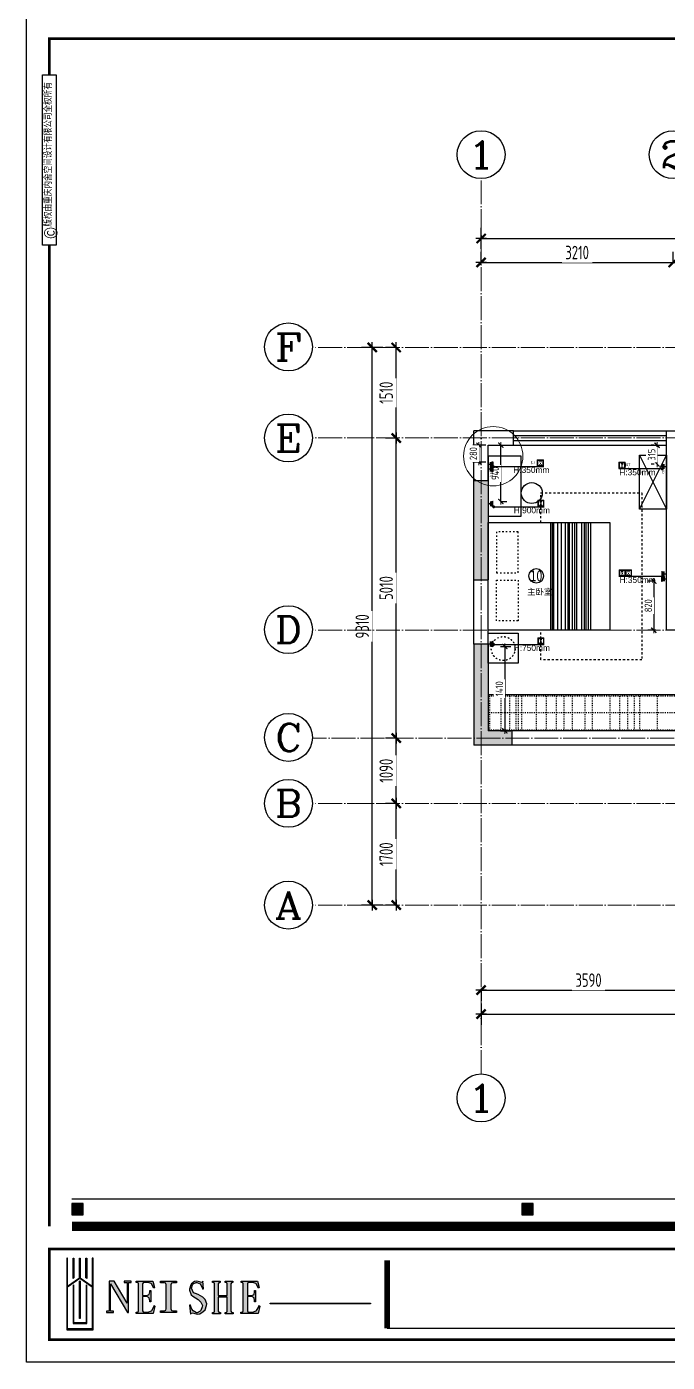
# Model space of a CAD drawing. Header units: inches. Extents: x -50945 to 250244, y -404780 to 18493.
# Drawn here: x 91323 to 102031, y -292400 to -270102 of the extents above; entities that cross this region are included whole.
import ezdxf
from ezdxf.enums import TextEntityAlignment as Align

# ---------------------------------------------------------------- set-up
doc = ezdxf.new("R2010")
doc.units = ezdxf.units.IN
doc.header["$MEASUREMENT"] = 0
for name, pattern in [('ACAD_ISO03W100', [30, 12, -18]), ('DOTE', [2.42, 2, -0.2, 0.02, -0.2]), ('iGo户型优化10', [30, 12, -18]), ('iGo户型优化15', [2, 1, -1])]:
    doc.linetypes.add(name, pattern=pattern)
for name, color, linetype, lineweight in [('0000插座', 1, 'Continuous', 25), ('0000照明', 241, 'Continuous', 25), ('天棚材质标注', 2, 'Continuous', 5)]:
    doc.layers.add(name, color=color, linetype=linetype, lineweight=lineweight)
for name, color, linetype in [('15开关布置图-YJ', 2, 'Continuous'), ('AXIS', 1, 'Continuous'), ('AXIS_TEXT', 7, 'Continuous'), ('A图框', 7, 'Continuous'), ('D-ARCHI', 250, 'Continuous'), ('EVH 立面填充', 8, 'Continuous'), ('IBS-003-建筑窗框', 3, 'Continuous'), ('IBS-182-原建筑非承重墙', 150, 'Continuous'), ('IBS-200-原建筑承重墙柱', 200, 'Continuous'), ('IBS-63-原建筑窗', 63, 'Continuous'), ('IDS-040-固定高家具', 40, 'Continuous'), ('IFF-51-活动家具', 51, 'Continuous'), ('iGo户型优化', 7, 'Continuous'), ('外标注', 50, 'Continuous'), ('房间编号', 50, 'Continuous')]:
    doc.layers.add(name, color=color, linetype=linetype)
doc.styles.add('04.YBC-外标注3.0', font='', dxfattribs={"width": 0.8, "height": 3})
doc.styles.add('_TCH_AXIS', font='COMPLEX', dxfattribs={"bigfont": 'GBCBIG'})
doc.styles.add('ARI', font='', dxfattribs={"width": 0.8, "height": 200})
doc.styles.add('COMPLEX', font='COMPLEX')
doc.styles.add('HBA-DIMT', font='ARCHS.SHX', dxfattribs={"width": 0.8})
doc.styles.add('MtXpl_Arial_Unicode_', font='Arial Unicode.ttf')
doc.styles.get("Standard").update_dxf_attribs({"font": 'Arial.ttf'})
doc.styles.get('04.YBC-外标注3.0').set_extended_font_data('SimSun')
doc.styles.get('ARI').set_extended_font_data('SimSun')
doc.dimstyles.new('HBA_40', dxfattribs={"dimscale": 50, "dimtxt": 2.5, "dimasz": 0.1, "dimexe": 2, "dimexo": 2.5, "dimgap": 0.6, "dimtad": 1, "dimdec": 0, "dimrnd": 5, "dimzin": 0, "dimtxsty": 'HBA-DIMT', "dimblk": 'HBA_DIMENSION_TICK', "dimblk1": 'HBA_DIMENSION_TICK', "dimblk2": 'HBA_DIMENSION_TICK', "dimcen": 0.125, "dimclrd": 44, "dimclre": 44, "dimclrt": 2, "dimadec": 0, "dimazin": 0, "dimtfac": 1, "dimtdec": 0, "dimtix": 1, "dimtmove": 1, "dimatfit": 3, "dimldrblk": 'HBA_Leader_Dot', "dimfxl": 0, "dimtvp": 1, "dimtfill": 1, "dimtolj": 1, "dimtzin": 0, "dimarcsym": 0})

# ---------------------------------------------------------------- blocks, each defined once
blk = doc.blocks.new('HBA_DIMENSION_TICK')
at = {"color": 0, "linetype": 'ByBlock'}
for p, q in [((-10, 0), (0, 0)), ((0, 0), (10, 0))]:
    blk.add_line(p, q, dxfattribs=at)
at = {"color": 50, "linetype": 'ByBlock'}
blk.add_solid([(-10, -7), (-7, -10), (7, 10), (10, 7)], dxfattribs=at)
blk = doc.blocks.new('*D739')
at = {"layer": 'Defpoints', "color": 0, "transparency": 16777216}
for p in [(98919, -285932), (102508, -285932), (102508, -286187)]:
    blk.add_point(p, dxfattribs=at)
at = {"layer": '外标注', "color": 44, "lineweight": -2, "transparency": 16777216}
for p, q in [((98919, -286157), (98919, -286367)), ((98928, -286187), (102499, -286187)), ((102508, -286157), (102508, -286367))]:
    blk.add_line(p, q, dxfattribs=at)
at = {"layer": '外标注', "color": 44, "lineweight": -2, "transparency": 16777216, "xscale": 9, "yscale": 9, "zscale": 9, "rotation": 180}
blk.add_blockref('HBA_DIMENSION_TICK', (98919, -286187), dxfattribs=at)
at = {"layer": '外标注', "color": 44, "lineweight": -2, "transparency": 16777216, "xscale": 9, "yscale": 9, "zscale": 9}
blk.add_blockref('HBA_DIMENSION_TICK', (102508, -286187), dxfattribs=at)
at = {"layer": '外标注', "color": 2, "transparency": 16777216, "insert": (100714, -286020), "char_height": 225, "attachment_point": 5, "style": 'HBA-DIMT', "bg_fill": 3, "box_fill_scale": 1.25, "bg_fill_color": 256, "bg_fill_true_color": 13158600, "bg_fill_transparency": 0}
blk.add_mtext('\\A1;3590', dxfattribs=at)
blk = doc.blocks.new('HBA_Leader_Dot')
at = {"color": 0, "linetype": 'ByBlock'}
blk.add_line((-5, 0), (-10, 0), dxfattribs=at)
at = {"color": 0, "linetype": 'ByBlock', "const_width": 5}
blk.add_lwpolyline([(-2.5, 0, 1), (2.5, 0, 1)], format="xyb", close=True, dxfattribs=at)
blk = doc.blocks.new('*D747')
at = {"layer": 'Defpoints', "color": 0, "transparency": 16777216}
for p in [(98919, -286187), (113619, -286187), (113619, -286587)]:
    blk.add_point(p, dxfattribs=at)
at = {"layer": '外标注', "color": 44, "lineweight": -2, "transparency": 16777216}
for p, q in [((98919, -286412), (98919, -286767)), ((113619, -286412), (113619, -286767)), ((98928, -286587), (113610, -286587))]:
    blk.add_line(p, q, dxfattribs=at)
at = {"layer": '外标注', "color": 44, "lineweight": -2, "transparency": 16777216, "xscale": 9, "yscale": 9, "zscale": 9, "rotation": 180}
blk.add_blockref('HBA_DIMENSION_TICK', (98919, -286587), dxfattribs=at)
at = {"layer": '外标注', "color": 44, "lineweight": -2, "transparency": 16777216, "xscale": 9, "yscale": 9, "zscale": 9}
blk.add_blockref('HBA_DIMENSION_TICK', (113619, -286587), dxfattribs=at)
at = {"layer": '外标注', "color": 2, "transparency": 16777216, "insert": (106269, -286420), "char_height": 225, "attachment_point": 5, "style": 'HBA-DIMT', "bg_fill": 3, "box_fill_scale": 1.25, "bg_fill_color": 256, "bg_fill_true_color": 13158600, "bg_fill_transparency": 0}
blk.add_mtext('\\A1;14700', dxfattribs=at)
blk = doc.blocks.new('*D753')
at = {"layer": 'Defpoints', "color": 0, "transparency": 16777216}
for p in [(102129, -274038), (98919, -274263), (102129, -274263)]:
    blk.add_point(p, dxfattribs=at)
at = {"layer": '外标注', "color": 44, "lineweight": -2, "transparency": 16777216}
for p, q in [((98919, -274038), (98919, -273858)), ((98928, -274038), (102120, -274038)), ((102129, -274038), (102129, -273858))]:
    blk.add_line(p, q, dxfattribs=at)
at = {"layer": '外标注', "color": 44, "lineweight": -2, "transparency": 16777216, "xscale": 9, "yscale": 9, "zscale": 9, "rotation": 180}
blk.add_blockref('HBA_DIMENSION_TICK', (98919, -274038), dxfattribs=at)
at = {"layer": '外标注', "color": 44, "lineweight": -2, "transparency": 16777216, "xscale": 9, "yscale": 9, "zscale": 9}
blk.add_blockref('HBA_DIMENSION_TICK', (102129, -274038), dxfattribs=at)
at = {"layer": '外标注', "color": 2, "transparency": 16777216, "insert": (100524, -273872), "char_height": 225, "attachment_point": 5, "style": 'HBA-DIMT', "bg_fill": 3, "box_fill_scale": 1.25, "bg_fill_color": 256, "bg_fill_true_color": 13158600, "bg_fill_transparency": 0}
blk.add_mtext('\\A1;3210', dxfattribs=at)
blk = doc.blocks.new('*D757')
at = {"layer": 'Defpoints', "color": 0, "transparency": 16777216}
for p in [(113619, -273638), (98919, -274038), (113619, -274038)]:
    blk.add_point(p, dxfattribs=at)
at = {"layer": '外标注', "color": 44, "lineweight": -2, "transparency": 16777216}
for p, q in [((98919, -273813), (98919, -273458)), ((113619, -273813), (113619, -273458)), ((98928, -273638), (113610, -273638))]:
    blk.add_line(p, q, dxfattribs=at)
at = {"layer": '外标注', "color": 44, "lineweight": -2, "transparency": 16777216, "xscale": 9, "yscale": 9, "zscale": 9, "rotation": 180}
blk.add_blockref('HBA_DIMENSION_TICK', (98919, -273638), dxfattribs=at)
at = {"layer": '外标注', "color": 44, "lineweight": -2, "transparency": 16777216, "xscale": 9, "yscale": 9, "zscale": 9}
blk.add_blockref('HBA_DIMENSION_TICK', (113619, -273638), dxfattribs=at)
at = {"layer": '外标注', "color": 2, "transparency": 16777216, "insert": (106269, -273472), "char_height": 225, "attachment_point": 5, "style": 'HBA-DIMT', "bg_fill": 3, "box_fill_scale": 1.25, "bg_fill_color": 256, "bg_fill_true_color": 13158600, "bg_fill_transparency": 0}
blk.add_mtext('\\A1;14700', dxfattribs=at)
blk = doc.blocks.new('*D758')
at = {"layer": 'Defpoints', "color": 0, "transparency": 16777216}
for p in [(97499, -283069), (97700, -283069), (97700, -284767)]:
    blk.add_point(p, dxfattribs=at)
at = {"layer": '外标注', "color": 44, "lineweight": -2, "transparency": 16777216}
for p, q in [((97499, -283069), (97319, -283069)), ((97499, -284758), (97499, -283078)), ((97499, -284767), (97319, -284767))]:
    blk.add_line(p, q, dxfattribs=at)
at = {"layer": '外标注', "color": 44, "lineweight": -2, "transparency": 16777216, "xscale": 9, "yscale": 9, "zscale": 9}
for p, rotation in [((97499, -283069), 90), ((97499, -284767), 270)]:
    blk.add_blockref('HBA_DIMENSION_TICK', p, dxfattribs=dict(at, rotation=rotation))
at = {"layer": '外标注', "color": 2, "transparency": 16777216, "insert": (97332, -283918), "char_height": 225, "attachment_point": 5, "rotation": 90, "style": 'HBA-DIMT', "bg_fill": 3, "box_fill_scale": 1.25, "bg_fill_color": 256, "bg_fill_true_color": 13158600, "bg_fill_transparency": 0}
blk.add_mtext('\\A1;1700', dxfattribs=at)
blk = doc.blocks.new('*D759')
at = {"layer": 'Defpoints', "color": 0, "transparency": 16777216}
for p in [(97499, -281979), (97700, -281979), (97700, -283069)]:
    blk.add_point(p, dxfattribs=at)
at = {"layer": '外标注', "color": 44, "lineweight": -2, "transparency": 16777216}
for p, q in [((97499, -281979), (97319, -281979)), ((97499, -283060), (97499, -281988)), ((97499, -283069), (97319, -283069))]:
    blk.add_line(p, q, dxfattribs=at)
at = {"layer": '外标注', "color": 44, "lineweight": -2, "transparency": 16777216, "xscale": 9, "yscale": 9, "zscale": 9}
for p, rotation in [((97499, -281979), 90), ((97499, -283069), 270)]:
    blk.add_blockref('HBA_DIMENSION_TICK', p, dxfattribs=dict(at, rotation=rotation))
at = {"layer": '外标注', "color": 2, "transparency": 16777216, "insert": (97332, -282524), "char_height": 225, "attachment_point": 5, "rotation": 90, "style": 'HBA-DIMT', "bg_fill": 3, "box_fill_scale": 1.25, "bg_fill_color": 256, "bg_fill_true_color": 13158600, "bg_fill_transparency": 0}
blk.add_mtext('\\A1;1090', dxfattribs=at)
blk = doc.blocks.new('*D760')
at = {"layer": 'Defpoints', "color": 0, "transparency": 16777216}
for p in [(97499, -276969), (97700, -276969), (97700, -281979)]:
    blk.add_point(p, dxfattribs=at)
at = {"layer": '外标注', "color": 44, "lineweight": -2, "transparency": 16777216}
for p, q in [((97499, -276969), (97319, -276969)), ((97499, -281970), (97499, -276978)), ((97499, -281979), (97319, -281979))]:
    blk.add_line(p, q, dxfattribs=at)
at = {"layer": '外标注', "color": 44, "lineweight": -2, "transparency": 16777216, "xscale": 9, "yscale": 9, "zscale": 9}
for p, rotation in [((97499, -276969), 90), ((97499, -281979), 270)]:
    blk.add_blockref('HBA_DIMENSION_TICK', p, dxfattribs=dict(at, rotation=rotation))
at = {"layer": '外标注', "color": 2, "transparency": 16777216, "insert": (97332, -279474), "char_height": 225, "attachment_point": 5, "rotation": 90, "style": 'HBA-DIMT', "bg_fill": 3, "box_fill_scale": 1.25, "bg_fill_color": 256, "bg_fill_true_color": 13158600, "bg_fill_transparency": 0}
blk.add_mtext('\\A1;5010', dxfattribs=at)
blk = doc.blocks.new('*D761')
at = {"layer": 'Defpoints', "color": 0, "transparency": 16777216}
for p in [(97499, -275458), (97700, -275458), (97700, -276969)]:
    blk.add_point(p, dxfattribs=at)
at = {"layer": '外标注', "color": 44, "lineweight": -2, "transparency": 16777216}
for p, q in [((97499, -275458), (97319, -275458)), ((97499, -276960), (97499, -275467)), ((97499, -276969), (97319, -276969))]:
    blk.add_line(p, q, dxfattribs=at)
at = {"layer": '外标注', "color": 44, "lineweight": -2, "transparency": 16777216, "xscale": 9, "yscale": 9, "zscale": 9}
for p, rotation in [((97499, -275458), 90), ((97499, -276969), 270)]:
    blk.add_blockref('HBA_DIMENSION_TICK', p, dxfattribs=dict(at, rotation=rotation))
at = {"layer": '外标注', "color": 2, "transparency": 16777216, "insert": (97332, -276213), "char_height": 225, "attachment_point": 5, "rotation": 90, "style": 'HBA-DIMT', "bg_fill": 3, "box_fill_scale": 1.25, "bg_fill_color": 256, "bg_fill_true_color": 13158600, "bg_fill_transparency": 0}
blk.add_mtext('\\A1;1510', dxfattribs=at)
blk = doc.blocks.new('*D762')
at = {"layer": 'Defpoints', "color": 0, "transparency": 16777216}
for p in [(97099, -275458), (97499, -275458), (97499, -284767)]:
    blk.add_point(p, dxfattribs=at)
at = {"layer": '外标注', "color": 44, "lineweight": -2, "transparency": 16777216}
for p, q in [((97274, -275458), (96919, -275458)), ((97099, -284758), (97099, -275467)), ((97274, -284767), (96919, -284767))]:
    blk.add_line(p, q, dxfattribs=at)
at = {"layer": '外标注', "color": 44, "lineweight": -2, "transparency": 16777216, "xscale": 9, "yscale": 9, "zscale": 9}
for p, rotation in [((97099, -275458), 90), ((97099, -284767), 270)]:
    blk.add_blockref('HBA_DIMENSION_TICK', p, dxfattribs=dict(at, rotation=rotation))
at = {"layer": '外标注', "color": 2, "transparency": 16777216, "insert": (96932, -280113), "char_height": 225, "attachment_point": 5, "rotation": 90, "style": 'HBA-DIMT', "bg_fill": 3, "box_fill_scale": 1.25, "bg_fill_color": 256, "bg_fill_true_color": 13158600, "bg_fill_transparency": 0}
blk.add_mtext('\\A1;9310', dxfattribs=at)
blk = doc.blocks.new('_AXISO')
blk.add_circle((0, 0), 0.5)
at = {"layer": 'AXIS_TEXT', "style": 'COMPLEX', "width": 1.041667}
blk.add_attdef('A', text='', height=0.56, dxfattribs=at).set_placement((-0.25, -0.28), (0.25, -0.28), align=Align.FIT)
blk = doc.blocks.new('gegwe')
h = blk.add_hatch(color=9)
h.paths.add_polyline_path([(189652, -49616), (189652, -49028), (189629, -49028), (189629, -49617), (189269, -49867), (189269, -49028), (189267, -49028), (189246, -49028), (189246, -51182), (190039, -51182), (190039, -49027), (190014, -49027), (190014, -49865), (190014, -49868)])
h.paths.add_polyline_path([(190014, -49898), (190014, -51161), (189269, -51161), (189269, -49898), (189642, -49636)], flags=16)
h.paths.add_polyline_path([(189641, -49706), (189653, -49716), (189653, -50844), (189629, -50844), (189629, -49716)], flags=0)
h.paths.add_polyline_path([(189825, -49834), (189847, -49852), (189847, -51000), (189439, -51000), (189439, -49849), (189461, -49834), (189461, -50979), (189825, -50979)], flags=0)
h.paths.add_polyline_path([(189439, -49636), (189459, -49620), (189459, -49028), (189439, -49028)], flags=17)
h.paths.add_polyline_path([(189822, -49620), (189847, -49637), (189847, -49027), (189822, -49027)])
at = {"color": 9}
for points in [[(189267, -49028), (189246, -49028), (189246, -51182), (190039, -51182), (190039, -49027), (190014, -49027), (190014, -49865), (190014, -49868)], [(189269, -49867), (189269, -49028), (189267, -49028)], [(189269, -49867), (189629, -49617), (189629, -49028)], [(189439, -49028), (189459, -49028), (189459, -49620), (189439, -49636), (189439, -49028)], [(189629, -49028), (189650, -49028), (189652, -49028), (189652, -49616), (190014, -49868)], [(190014, -49898), (189642, -49636), (189269, -49898)], [(190014, -49898), (190014, -51161), (189269, -51161), (189269, -49898)], [(189439, -49849), (189439, -51000), (189847, -51000), (189847, -49852), (189825, -49834), (189825, -50979), (189461, -50979), (189461, -49834), (189461, -49834), (189439, -49849)], [(189641, -49706), (189653, -49716), (189653, -50844), (189629, -50844), (189629, -49716), (189641, -49706)]]:
    blk.add_lwpolyline(points, dxfattribs=at)
blk.add_lwpolyline([(189822, -49027), (189842, -49027), (189847, -49027), (189847, -49637), (189822, -49620), (189822, -49027)], close=True, dxfattribs=at)
blk = doc.blocks.new('gegeg')
at = {"layer": 'A图框'}
h = blk.add_hatch(color=256, dxfattribs=at)
h.dxf.hatch_style = 1
h.paths.add_polyline_path([(133887, -57733), (134062, -57733), (134062, -57558), (133887, -57558)])
h = blk.add_hatch(color=256, dxfattribs=at)
h.dxf.hatch_style = 1
h.paths.add_polyline_path([(140844, -57733), (141019, -57733), (141019, -57558), (140844, -57558)])
for points in [[(134739, -58777), (134739, -59093), (134540, -58756), (134463, -58756), (134463, -59217), (134420, -59217), (134420, -59237), (134529, -59237), (134529, -59217), (134483, -59217), (134483, -58794), (134745, -59237), (134761, -59237), (134761, -58777), (134804, -58777), (134804, -58756), (134693, -58756), (134693, -58777)], [(134914, -59212), (134909, -59229), (134893, -59235), (134879, -59235), (134879, -59253), (135145, -59253), (135170, -59139), (135158, -59133), (135153, -59151), (135121, -59209), (135116, -59214), (135061, -59235), (135000, -59235), (134986, -59229), (134980, -59212), (134980, -58994), (135047, -58994), (135082, -59011), (135091, -59061), (135091, -59073), (135105, -59073), (135105, -58901), (135091, -58901), (135091, -58919), (135082, -58962), (135047, -58977), (134980, -58977), (134980, -58796), (134986, -58779), (135000, -58774), (135065, -58773), (135114, -58794), (135151, -58861), (135163, -58855), (135137, -58756), (134881, -58756), (134881, -58773), (134893, -58773), (134909, -58779), (134914, -58797)], [(135417, -58811), (135426, -58787), (135445, -58779), (135506, -58779), (135506, -58756), (135256, -58756), (135256, -58779), (135317, -58779), (135338, -58787), (135344, -58810), (135344, -59182), (135339, -59205), (135316, -59213), (135256, -59213), (135256, -59237), (135506, -59237), (135506, -59213), (135446, -59213), (135427, -59206), (135417, -59182)], [(135837, -59038), (135882, -59078), (135903, -59132), (135902, -59152), (135881, -59208), (135872, -59220), (135825, -59243), (135813, -59242), (135761, -59214), (135741, -59189), (135716, -59118), (135702, -59123), (135721, -59263), (135737, -59248), (135751, -59243), (135823, -59263), (135863, -59257), (135916, -59223), (135949, -59199), (135968, -59131), (135971, -59105), (135945, -59040), (135909, -59002), (135837, -58960), (135798, -58947), (135768, -58935), (135738, -58864), (135753, -58809), (135762, -58797), (135809, -58778), (135816, -58777), (135869, -58797), (135880, -58811), (135910, -58880), (135922, -58873), (135912, -58756), (135903, -58771), (135889, -58777), (135860, -58765), (135816, -58756), (135782, -58762), (135736, -58794), (135724, -58813), (135707, -58877), (135707, -58896), (135730, -58964), (135755, -58986)], [(136289, -59003), (136289, -59216), (136284, -59234), (136268, -59240), (136256, -59240), (136256, -59258), (136379, -59258), (136379, -59240), (136367, -59240), (136353, -59234), (136346, -59218), (136346, -58797), (136353, -58780), (136367, -58774), (136377, -58774), (136377, -58756), (136258, -58756), (136258, -58774), (136268, -58774), (136284, -58780), (136289, -58797), (136289, -58975), (136150, -58975), (136150, -58797), (136157, -58780), (136172, -58774), (136180, -58774), (136180, -58756), (136062, -58756), (136062, -58774), (136072, -58774), (136088, -58780), (136093, -58797), (136093, -59216), (136088, -59234), (136072, -59240), (136060, -59240), (136060, -59258), (136183, -59258), (136183, -59240), (136171, -59240), (136157, -59235), (136150, -59217), (136150, -59003)], [(136534, -59212), (136530, -59229), (136514, -59235), (136499, -59235), (136499, -59253), (136765, -59253), (136791, -59139), (136779, -59133), (136774, -59151), (136742, -59209), (136736, -59214), (136681, -59235), (136621, -59235), (136607, -59229), (136600, -59212), (136600, -58994), (136667, -58994), (136702, -59011), (136711, -59061), (136711, -59073), (136725, -59073), (136725, -58901), (136711, -58901), (136711, -58919), (136702, -58962), (136668, -58977), (136600, -58977), (136600, -58796), (136606, -58779), (136620, -58774), (136686, -58773), (136734, -58794), (136771, -58861), (136783, -58855), (136758, -58756), (136502, -58756), (136502, -58773), (136513, -58773), (136530, -58779), (136534, -58797)], [(138503, -59104), (138503, -59096), (136951, -59096), (136951, -59104)]]:
    blk.add_hatch(color=256, dxfattribs=at).paths.add_polyline_path(points)
for p, q in [((133887, -57482), (161887, -57482)), ((138761, -59483), (146834, -59483))]:
    blk.add_line(p, q, dxfattribs=at)
for points in [[(162587, -39218), (162587, -60008), (133187, -60008), (133187, -39218)], [(133431, -40125), (133643, -40125), (133643, -42755), (133431, -42755)], [(134062, -57558), (133887, -57558), (133887, -57733), (134062, -57733)], [(141019, -57558), (140844, -57558), (140844, -57733), (141019, -57733)], [(134739, -58777), (134739, -59093), (134540, -58756), (134463, -58756), (134463, -59217), (134420, -59217), (134420, -59237), (134529, -59237), (134529, -59217), (134483, -59217), (134483, -58794), (134745, -59237), (134761, -59237), (134761, -58777), (134804, -58777), (134804, -58756), (134693, -58756), (134693, -58777), (134739, -58777)], [(135256, -58756), (135506, -58756), (135506, -58779), (135445, -58779), (135426, -58787), (135417, -58811), (135417, -59182), (135427, -59206), (135446, -59213), (135506, -59213), (135506, -59237), (135256, -59237), (135256, -59213), (135316, -59213), (135339, -59205), (135344, -59182), (135344, -58810), (135338, -58787), (135317, -58779), (135256, -58779), (135256, -58756)], [(136951, -59096), (138503, -59096), (138503, -59104), (136951, -59104)]]:
    blk.add_lwpolyline(points, close=True, dxfattribs=at)
for points, const_width in [([(133537, -40125), (133537, -39568), (162237, -39568), (162237, -57908)], 42), ([(133537, -57908), (133537, -42755)], 42), ([(161887, -57908), (133887, -57908)], 140), ([(138761, -58433), (138761, -59483)], 84)]:
    blk.add_lwpolyline(points, dxfattribs=dict(at, const_width=const_width))
at = {"layer": 'A图框', "const_width": 42}
blk.add_lwpolyline([(133537, -58258), (162237, -58258), (162237, -59658), (133537, -59658)], close=True, dxfattribs=at)
at = {"layer": 'A图框'}
for points in [[(134882, -58756), (135137, -58756), (135163, -58855), (135151, -58861), (135116, -58798), (135112, -58793), (135065, -58773), (135000, -58774), (134986, -58779), (134980, -58796), (134980, -58977), (135047, -58977), (135082, -58962), (135091, -58919), (135091, -58901), (135105, -58901), (135105, -59073), (135091, -59073), (135091, -59061), (135082, -59011), (135047, -58994), (134980, -58994), (134980, -59212), (134986, -59229), (135000, -59235), (135061, -59235), (135116, -59214), (135121, -59209), (135153, -59151), (135158, -59133), (135170, -59139), (135145, -59253), (134879, -59253), (134879, -59235), (134893, -59235), (134909, -59229), (134914, -59212), (134914, -58797), (134909, -58779), (134893, -58773), (134881, -58773), (134881, -58756)], [(135910, -58880), (135922, -58873), (135912, -58756), (135903, -58771), (135889, -58777), (135860, -58765), (135816, -58756), (135782, -58762), (135736, -58794), (135724, -58813), (135707, -58877), (135707, -58896), (135730, -58964), (135755, -58986), (135837, -59038), (135882, -59078), (135903, -59132), (135902, -59152), (135881, -59208), (135872, -59220), (135825, -59243), (135813, -59242), (135761, -59214), (135741, -59189), (135716, -59118), (135702, -59123), (135721, -59263), (135737, -59248), (135751, -59243), (135823, -59263), (135863, -59257), (135916, -59223), (135949, -59199), (135968, -59131), (135971, -59105), (135945, -59040), (135909, -59002), (135837, -58960), (135798, -58947), (135768, -58935), (135738, -58864), (135753, -58809), (135762, -58797), (135809, -58778), (135816, -58777), (135869, -58797), (135880, -58811), (135910, -58880)], [(136258, -58756), (136377, -58756), (136377, -58774), (136367, -58774), (136353, -58780), (136346, -58797), (136346, -59218), (136353, -59234), (136367, -59240), (136379, -59240), (136379, -59258), (136256, -59258), (136256, -59240), (136268, -59240), (136284, -59234), (136289, -59216), (136289, -59003), (136150, -59003), (136150, -59217), (136157, -59235), (136171, -59240), (136183, -59240), (136183, -59258), (136060, -59258), (136060, -59240), (136072, -59240), (136088, -59234), (136093, -59216), (136093, -58797), (136088, -58780), (136072, -58774), (136062, -58774), (136062, -58756), (136180, -58756), (136180, -58774), (136172, -58774), (136157, -58780), (136150, -58797), (136150, -58975), (136289, -58975), (136289, -58797), (136284, -58780), (136268, -58774), (136258, -58774), (136258, -58756)], [(136502, -58756), (136758, -58756), (136783, -58855), (136771, -58861), (136736, -58798), (136732, -58793), (136686, -58773), (136620, -58774), (136606, -58779), (136600, -58796), (136600, -58977), (136668, -58977), (136702, -58962), (136711, -58919), (136711, -58901), (136725, -58901), (136725, -59073), (136711, -59073), (136711, -59061), (136702, -59011), (136667, -58994), (136600, -58994), (136600, -59212), (136607, -59229), (136621, -59235), (136681, -59235), (136736, -59214), (136742, -59209), (136774, -59151), (136779, -59133), (136791, -59139), (136765, -59253), (136499, -59253), (136499, -59235), (136514, -59235), (136530, -59229), (136534, -59212), (136534, -58797), (136530, -58779), (136513, -58773), (136502, -58773), (136502, -58756)]]:
    blk.add_lwpolyline(points, dxfattribs=at)
at = {"layer": '15开关布置图-YJ', "color": 2, "xscale": 0.5119999999988067, "yscale": 0.5119999999988067, "zscale": 0.5119999999988067}
blk.add_blockref('gegwe', (36914, -33299), dxfattribs=at)
at = {"layer": 'A图框', "rotation": 90, "style": '04.YBC-外标注3.0'}
for s, insert, char_height, width, attachment_point in [('版权由重庆内舍空间设计有限公司全权所有', (133460, -42471), 105, 2420.6, 1), ('©', (133559, -42567), 210, 191.34, 5)]:
    blk.add_mtext(s, dxfattribs=dict(at, insert=insert, char_height=char_height, width=width, attachment_point=attachment_point))
blk = doc.blocks.new('fntjy')
at = {"layer": 'IFF-51-活动家具'}
for p, q in [((34752, -15106), (34752, -13306)), ((34794, -15106), (34794, -13306)), ((34830, -15106), (34830, -13306)), ((34860, -15106), (34860, -13306)), ((34902, -15106), (34902, -13306)), ((34985, -15106), (34985, -13306)), ((35021, -15106), (35021, -13306)), ((35057, -15106), (35057, -13306)), ((35110, -15106), (35110, -13306)), ((35134, -15106), (35134, -13306)), ((35176, -15106), (35176, -13306)), ((35241, -15106), (35241, -13306)), ((35307, -15106), (35307, -13306)), ((35373, -15106), (35373, -13306)), ((35396, -15106), (35396, -13306)), ((35420, -15106), (35420, -13306))]:
    blk.add_line(p, q, dxfattribs=at)
for points in [[(36461, -12756), (36461, -13256), (35961, -13256), (35961, -12756)], [(34431, -15106), (34431, -13306), (36461, -13306), (36461, -15106)]]:
    blk.add_lwpolyline(points, close=True, dxfattribs=at)
at = {"layer": 'iGo户型优化', "color": 251, "linetype": 'iGo户型优化15', "ltscale": 35}
blk.add_lwpolyline([(35583, -15106), (35583, -15598), (33895, -15598), (33895, -12814), (35583, -12814), (35583, -13306)], dxfattribs=at)
at = {"layer": 'iGo户型优化', "color": 251, "linetype": 'iGo户型优化10', "ltscale": 2}
for points in [[(36323, -13463), (36323, -14145), (35963, -14145), (35963, -13463)], [(36323, -14949), (36323, -14266), (35963, -14266), (35963, -14949)]]:
    blk.add_lwpolyline(points, close=True, dxfattribs=at)
blk.add_circle((36211, -13000), 200, dxfattribs=at)
blk = doc.blocks.new('_LINKPT1')
blk.add_line((0, 0), (0, 0))
blk = doc.blocks.new('M_X23')
for p, q in [((-0.5, 1.05), (-0.5, 1)), ((-0.5, 1), (0.5, 1)), ((0.5, 0.5), (-0.5, 0.5)), ((0, 0.5), (0, 0)), ((0.5, 1.05), (0.5, 1))]:
    blk.add_line(p, q)
blk.add_arc((0, 1), 0.5, 180, 0)
for points in [[(0.43, 0.75), (-0.43, 0.75), (0.5, 1), (-0.5, 1)], [(0.25, 0.57), (-0.25, 0.57), (0.43, 0.75), (-0.43, 0.75)], [(0, 0.5), (0, 0.5), (0.25, 0.57), (-0.25, 0.57)]]:
    blk.add_solid(points)
blk.add_blockref('_LINKPT1', (0, 0))
at = {"width": 0.8, "flags": 9}
blk.add_attdef('A', (0, 0), '', height=0.00002, dxfattribs=at)
blk = doc.blocks.new('*D784')
at = {"layer": 'Defpoints', "color": 0, "transparency": 16777216}
for p in [(99118, -280449), (99118, -281859), (99315, -281859)]:
    blk.add_point(p, dxfattribs=at)
at = {"layer": '天棚材质标注', "color": 44, "lineweight": -2, "transparency": 16777216}
for p, q in [((99243, -280449), (99415, -280449)), ((99315, -280454), (99315, -281854)), ((99243, -281859), (99415, -281859))]:
    blk.add_line(p, q, dxfattribs=at)
at = {"layer": '天棚材质标注', "color": 44, "lineweight": -2, "transparency": 16777216, "xscale": 5, "yscale": 5, "zscale": 5}
for p, rotation in [((99315, -280449), 90), ((99315, -281859), 270)]:
    blk.add_blockref('HBA_DIMENSION_TICK', p, dxfattribs=dict(at, rotation=rotation))
at = {"layer": '天棚材质标注', "color": 2, "transparency": 16777216, "insert": (99222, -281154), "char_height": 125, "attachment_point": 5, "rotation": 90, "style": 'HBA-DIMT', "bg_fill": 3, "box_fill_scale": 1.25, "bg_fill_color": 256, "bg_fill_true_color": 13158600, "bg_fill_transparency": 0}
blk.add_mtext('\\A1;1410', dxfattribs=at)
blk = doc.blocks.new('h46jtr')
at = {"lineweight": 0}
for points in [[(4759.4, 50.76), (4763.7, 50.76), (4763.7, 46.46), (4759.4, 46.46)], [(4763.27, 50.33), (4759.83, 50.33), (4759.83, 46.89), (4763.27, 46.89)], [(4760.98, 47.68), (4760.86, 47.61), (4761.13, 47.16), (4761.24, 47.22)], [(4761.03, 49.83), (4761.14, 49.83), (4761.14, 49.26), (4761.03, 49.26)], [(4761.44, 48.58), (4761.59, 48.58), (4761.59, 48), (4761.44, 48)], [(4762.05, 47.68), (4762.16, 47.61), (4761.9, 47.16), (4761.79, 47.22)], [(4761.88, 49.83), (4762, 49.83), (4762, 49.26), (4761.88, 49.26)]]:
    blk.add_lwpolyline(points, close=True, dxfattribs=at)
blk = doc.blocks.new('*D785')
at = {"layer": 'Defpoints', "color": 0, "transparency": 16777216}
for p in [(99118, -277089), (99249, -277089), (99118, -278029)]:
    blk.add_point(p, dxfattribs=at)
at = {"layer": '天棚材质标注', "color": 44, "lineweight": -2, "transparency": 16777216}
for p, q in [((99243, -277089), (99349, -277089)), ((99249, -278024), (99249, -277094)), ((99243, -278029), (99349, -278029))]:
    blk.add_line(p, q, dxfattribs=at)
at = {"layer": '天棚材质标注', "color": 44, "lineweight": -2, "transparency": 16777216, "xscale": 5, "yscale": 5, "zscale": 5}
for p, rotation in [((99249, -277089), 90), ((99249, -278029), 270)]:
    blk.add_blockref('HBA_DIMENSION_TICK', p, dxfattribs=dict(at, rotation=rotation))
at = {"layer": '天棚材质标注', "color": 2, "transparency": 16777216, "insert": (99156, -277559), "char_height": 125, "attachment_point": 5, "rotation": 90, "style": 'HBA-DIMT', "bg_fill": 3, "box_fill_scale": 1.25, "bg_fill_color": 256, "bg_fill_true_color": 13158600, "bg_fill_transparency": 0}
blk.add_mtext('\\A1;940', dxfattribs=at)
blk = doc.blocks.new('dther')
at = {"color": 1, "const_width": 2.65}
for points in [[(520868, -304443), (520949, -304443), (520949, -304503), (520989, -304503)], [(520868, -304564), (520949, -304564), (520949, -304503), (520989, -304503)]]:
    blk.add_lwpolyline(points, dxfattribs=at)
at = {"color": 1, "insert": (520900, -304503), "char_height": 60.4, "width": 110.39, "attachment_point": 5, "rotation": 90}
blk.add_mtext('{\\W1;TD}', dxfattribs=at)
blk = doc.blocks.new('*D786')
at = {"layer": 'Defpoints', "color": 0, "transparency": 16777216}
for p in [(99121, -277089), (99121, -277370)]:
    blk.add_point(p, dxfattribs=at)
at = {"layer": '天棚材质标注', "color": 44, "lineweight": -2, "transparency": 16777216}
for p, q in [((98996, -277089), (98782, -277089)), ((98882, -277084), (98882, -277079)), ((98882, -277370), (98882, -277089)), ((98996, -277370), (98782, -277370)), ((98882, -277375), (98882, -277380))]:
    blk.add_line(p, q, dxfattribs=at)
at = {"layer": '天棚材质标注', "color": 44, "lineweight": -2, "transparency": 16777216, "xscale": 5, "yscale": 5, "zscale": 5}
for p, rotation in [((98882, -277089), 270), ((98882, -277370), 90)]:
    blk.add_blockref('HBA_DIMENSION_TICK', p, dxfattribs=dict(at, rotation=rotation))
at = {"layer": '天棚材质标注', "color": 2, "transparency": 16777216, "insert": (98789, -277229), "char_height": 125, "attachment_point": 5, "rotation": 90, "style": 'HBA-DIMT', "bg_fill": 3, "box_fill_scale": 1.25, "bg_fill_color": 256, "bg_fill_true_color": 13158600, "bg_fill_transparency": 0}
blk.add_mtext('\\A1;280', dxfattribs=at)
at = {"layer": 'Defpoints', "color": 0, "transparency": 16777216}
blk.add_point((98882, -277089), dxfattribs=at)
blk = doc.blocks.new('*D787')
at = {"layer": 'Defpoints', "color": 0, "transparency": 16777216}
for p in [(101935, -279359), (101805, -280179), (101965, -280179)]:
    blk.add_point(p, dxfattribs=at)
at = {"layer": '天棚材质标注', "color": 44, "lineweight": -2, "transparency": 16777216}
for p, q in [((101810, -279359), (101705, -279359)), ((101805, -279364), (101805, -280174)), ((101840, -280179), (101705, -280179))]:
    blk.add_line(p, q, dxfattribs=at)
at = {"layer": '天棚材质标注', "color": 44, "lineweight": -2, "transparency": 16777216, "xscale": 5, "yscale": 5, "zscale": 5}
for p, rotation in [((101805, -279359), 90), ((101805, -280179), 270)]:
    blk.add_blockref('HBA_DIMENSION_TICK', p, dxfattribs=dict(at, rotation=rotation))
at = {"layer": '天棚材质标注', "color": 2, "transparency": 16777216, "insert": (101713, -279769), "char_height": 125, "attachment_point": 5, "rotation": 90, "style": 'HBA-DIMT', "bg_fill": 3, "box_fill_scale": 1.25, "bg_fill_color": 256, "bg_fill_true_color": 13158600, "bg_fill_transparency": 0}
blk.add_mtext('\\A1;820', dxfattribs=at)
blk = doc.blocks.new('*D788')
at = {"layer": '天棚材质标注', "color": 44, "lineweight": -2, "transparency": 16777216}
for p, q in [((101810, -277089), (101760, -277089)), ((101860, -277400), (101860, -277094)), ((101810, -277405), (101760, -277405))]:
    blk.add_line(p, q, dxfattribs=at)
at = {"layer": '天棚材质标注', "color": 44, "lineweight": -2, "transparency": 16777216, "xscale": 5, "yscale": 5, "zscale": 5}
for p, rotation in [((101860, -277089), 90), ((101860, -277405), 270)]:
    blk.add_blockref('HBA_DIMENSION_TICK', p, dxfattribs=dict(at, rotation=rotation))
at = {"layer": '天棚材质标注', "color": 2, "transparency": 16777216, "insert": (101768, -277247), "char_height": 125, "attachment_point": 5, "rotation": 90, "style": 'HBA-DIMT', "bg_fill": 3, "box_fill_scale": 1.25, "bg_fill_color": 256, "bg_fill_true_color": 13158600, "bg_fill_transparency": 0}
blk.add_mtext('\\A1;315', dxfattribs=at)
at = {"layer": 'Defpoints', "color": 0, "transparency": 16777216}
for p in [(101860, -277089), (101935, -277089), (101935, -277405)]:
    blk.add_point(p, dxfattribs=at)

msp = doc.modelspace()

# ---------------------------------------------------------------- hatches: boundary and pattern name
at = {"layer": 'EVH 立面填充'}
h = msp.add_hatch(color=256, dxfattribs=at)
h.dxf.hatch_style = 1
h.paths.add_polyline_path([(98798.67, -279338.62), (99038.67, -279338.62), (99038.67, -277678.62), (98798.67, -277678.62)])
h = msp.add_hatch(color=256, dxfattribs=at)
h.dxf.hatch_style = 1
h.paths.add_polyline_path([(99038.67, -281858.62), (99038.67, -280408.62), (98798.67, -280408.62), (98798.67, -282098.62), (99438.67, -282098.62), (99438.67, -281858.62)])

# ---------------------------------------------------------------- linework, layer by layer
at = {"layer": 'IBS-003-建筑窗框', "color": 251, "ltscale": 10}
for p, q in [((99458.67, -276847.62), (102018.67, -276847.62)), ((99458.67, -277088.62), (102018.67, -277088.62))]:
    msp.add_line(p, q, dxfattribs=at)
at = {"layer": 'IBS-182-原建筑非承重墙'}
for p, q in [((99458.67, -276847.62), (98798.67, -276847.62)), ((98798.67, -277678.62), (98798.67, -276848.62)), ((99458.67, -277088.62), (99458.67, -276847.62)), ((102018.67, -276847.62), (102238.67, -276847.62)), ((102018.67, -280178.62), (102018.67, -276848.62)), ((99038.67, -277678.62), (99038.67, -277088.62)), ((99038.67, -277088.62), (99458.67, -277088.62)), ((98798.67, -280408.62), (98798.67, -279338.62)), ((99038.67, -280408.62), (99038.67, -279338.62)), ((103558.67, -280178.62), (102018.67, -280178.62)), ((102388.37, -281858.62), (99438.67, -281858.62)), ((102388.37, -282098.62), (99438.67, -282098.62))]:
    msp.add_line(p, q, dxfattribs=at)
at = {"layer": 'IBS-200-原建筑承重墙柱', "ltscale": 0.02}
for p, q in [((98798.67, -277678.62), (99038.67, -277678.62)), ((98798.67, -279338.62), (98798.67, -277678.62)), ((99038.67, -277678.62), (99038.67, -279338.62)), ((98798.67, -279338.62), (99038.67, -279338.62)), ((99038.67, -280408.62), (98798.67, -280408.62)), ((98798.67, -280408.62), (98798.67, -282098.62)), ((99038.67, -280408.62), (99038.67, -281858.62)), ((99438.67, -281858.62), (99038.67, -281858.62)), ((99438.67, -282098.62), (99438.67, -281858.62)), ((99438.67, -282098.62), (98798.67, -282098.62))]:
    msp.add_line(p, q, dxfattribs=at)
at = {"layer": 'IBS-63-原建筑窗'}
for p, q in [((99458.67, -276927.62), (102018.67, -276927.62)), ((99458.67, -277008.62), (102018.67, -277008.62))]:
    msp.add_line(p, q, dxfattribs=at)
at = {"layer": 'IDS-040-固定高家具'}
msp.add_line((102388.37, -281258.62), (99038.67, -281258.62), dxfattribs=at)
at = {"layer": 'IDS-040-固定高家具', "linetype": 'ACAD_ISO03W100'}
for p, q in [((99245.76, -281278.62), (99245.76, -281838.62)), ((99394.5, -281278.62), (99394.5, -281838.62)), ((99498.61, -281278.62), (99498.61, -281838.62)), ((99535.79, -281278.62), (99535.79, -281838.62)), ((99595.29, -281278.62), (99595.29, -281838.62)), ((99840.7, -281278.62), (99840.7, -281838.62)), ((100004.3, -281278.62), (100004.3, -281838.62)), ((100175.35, -281278.62), (100175.35, -281838.62)), ((100301.77, -281278.62), (100301.77, -281838.62)), ((100443.07, -281278.62), (100443.07, -281838.62)), ((100651.29, -281278.62), (100651.29, -281838.62)), ((100777.71, -281278.62), (100777.71, -281838.62)), ((101067.74, -281278.62), (101067.74, -281838.62)), ((101231.35, -281278.62), (101231.35, -281838.62)), ((101365.21, -281278.62), (101365.21, -281838.62)), ((101476.76, -281278.62), (101476.76, -281838.62)), ((101566, -281278.62), (101566, -281838.62)), ((101863.47, -281278.62), (101863.47, -281838.62)), ((102368.37, -281558.62), (99058.67, -281558.62))]:
    msp.add_line(p, q, dxfattribs=at)
msp.add_lwpolyline([(99058.67, -281838.62), (102368.37, -281838.62), (102368.37, -281278.62), (99058.67, -281278.62)], close=True, dxfattribs=at)
at = {"layer": 'IFF-51-活动家具'}
for p, q in [((101568.67, -278154.17), (102018.67, -277254.17)), ((101568.67, -277254.17), (102018.67, -278154.17))]:
    msp.add_line(p, q, dxfattribs=at)
for points in [[(99038.67, -278272.67), (99588.67, -278272.67), (99588.67, -277272.67), (99038.67, -277272.67)], [(101568.67, -277254.17), (102018.67, -277254.17), (102018.67, -278154.17), (101568.67, -278154.17)]]:
    msp.add_lwpolyline(points, close=True, dxfattribs=at)
msp.add_circle((99765.15, -277887.88), 175, dxfattribs=at)
at = {"layer": '房间编号'}
msp.add_circle((99839.9, -279270.89), 122.5, dxfattribs=at)

# ---------------------------------------------------------------- block references
at = {"rotation": 180}
msp.add_blockref('fntjy', (135499.77, -293484.53), dxfattribs=at)
at = {"layer": '0000插座', "lineweight": 5}
for name, p, xscale, yscale, zscale, rotation in [('dther', (-103206.33, 69890.96), -0.6666666666666666, 0.6666666666666666, 0.6666666666666666, 90.00000000000007), ('dther', (-101624.56, 69852.47), -0.6666666666666666, 0.6666666666666666, 0.6666666666666666, 90.00000000000007), ('M_X23', (102018.67, -277445.15), -80.1239835984177, 80.1239835984177, 80.1239835984177, 89.9999999998585), ('M_X23', (99033.95, -278068.62), -80.1239835984177, 80.1239835984177, 80.1239835984177, 270), ('M_X23', (102018.67, -279238.56), -80.1239835984177, 80.1239835984177, 80.1239835984177, 89.9999999998585), ('M_X23', (102018.67, -279318.68), 80.1239835984177, 80.1239835984177, 80.1239835984177, 90.00000000014148), ('M_X23', (99033.95, -280408.62), 80.1239835984177, 80.1239835984177, 80.1239835984177, 270)]:
    msp.add_blockref(name, p, dxfattribs=dict(at, xscale=xscale, yscale=yscale, zscale=zscale, rotation=rotation))
at = {"layer": '0000插座', "color": 8, "lineweight": 5, "yscale": 24.14285714285714, "zscale": 24.14285714285714}
for p, xscale in [((214867.57, -278560.74), -24.14285714285714), ((-13682.12, -278600.21), 24.14285714285714), ((214874.68, -279233.18), -24.14285714285714), ((-13678.11, -280396.31), 24.14285714285714), ((-13574.3, -280396.31), 24.14285714285714), ((214874.68, -281532.44), -24.14285714285714)]:
    msp.add_blockref('h46jtr', p, dxfattribs=dict(at, xscale=xscale))
at = {"layer": 'AXIS'}
ref = msp.add_blockref('_AXISO', (98918.67, -272238.38), dxfattribs=dict(at, xscale=800, yscale=800, zscale=800))
ref.add_attrib('A', '1', dxfattribs={"layer": 'AXIS_TEXT', "height": 452.55, "style": '_TCH_AXIS', "width": 2.333333}).set_placement((98692.4, -272464.65), (99144.95, -272464.65), align=Align.FIT)
ref = msp.add_blockref('_AXISO', (102128.67, -272238.38), dxfattribs=dict(at, xscale=800, yscale=800, zscale=800))
ref.add_attrib('A', '2', dxfattribs={"layer": 'AXIS_TEXT', "height": 452.55, "style": '_TCH_AXIS', "width": 1.5}).set_placement((101902.4, -272464.65), (102354.95, -272464.65), align=Align.FIT)
ref = msp.add_blockref('_AXISO', (95698.8, -275448.38), dxfattribs=dict(at, xscale=800, yscale=800, zscale=800))
ref.add_attrib('A', 'F', dxfattribs={"layer": 'AXIS_TEXT', "height": 452.55, "style": '_TCH_AXIS', "width": 1.3125}).set_placement((95472.52, -275674.65), (95925.07, -275674.65), align=Align.FIT)
ref = msp.add_blockref('_AXISO', (95698.67, -276968.62), dxfattribs=dict(at, xscale=800, yscale=800, zscale=800))
ref.add_attrib('A', 'E', dxfattribs={"layer": 'AXIS_TEXT', "height": 452.55, "style": '_TCH_AXIS', "width": 1.3125}).set_placement((95472.4, -277194.89), (95924.95, -277194.89), align=Align.FIT)
ref = msp.add_blockref('_AXISO', (95698.67, -280168.39), dxfattribs=dict(at, xscale=800, yscale=800, zscale=800))
ref.add_attrib('A', 'D', dxfattribs={"layer": 'AXIS_TEXT', "height": 452.55, "style": '_TCH_AXIS', "width": 1.235294}).set_placement((95472.4, -280394.66), (95924.95, -280394.66), align=Align.FIT)
ref = msp.add_blockref('_AXISO', (95698.67, -281968.39), dxfattribs=dict(at, xscale=800, yscale=800, zscale=800))
ref.add_attrib('A', 'C', dxfattribs={"layer": 'AXIS_TEXT', "height": 452.55, "style": '_TCH_AXIS', "width": 1.4}).set_placement((95472.4, -282194.66), (95924.95, -282194.66), align=Align.FIT)
ref = msp.add_blockref('_AXISO', (95698.67, -283068.62), dxfattribs=dict(at, xscale=800, yscale=800, zscale=800))
ref.add_attrib('A', 'B', dxfattribs={"layer": 'AXIS_TEXT', "height": 452.55, "style": '_TCH_AXIS', "width": 1.235294}).set_placement((95472.4, -283294.89), (95924.95, -283294.89), align=Align.FIT)
ref = msp.add_blockref('_AXISO', (95698.87, -284766.95), dxfattribs=dict(at, xscale=800, yscale=800, zscale=800))
ref.add_attrib('A', 'A', dxfattribs={"layer": 'AXIS_TEXT', "height": 452.55, "style": '_TCH_AXIS', "width": 1.166667}).set_placement((95472.6, -284993.23), (95925.15, -284993.23), align=Align.FIT)
ref = msp.add_blockref('_AXISO', (98918.67, -287986.95), dxfattribs=dict(at, xscale=800, yscale=800, zscale=800))
ref.add_attrib('A', '1', dxfattribs={"layer": 'AXIS_TEXT', "height": 452.55, "style": '_TCH_AXIS', "width": 2.333333}).set_placement((98692.4, -288213.23), (99144.95, -288213.23), align=Align.FIT)

# ---------------------------------------------------------------- texts
at = {"layer": '0000插座', "char_height": 100, "width": 2800.5718, "attachment_point": 3, "style": 'MtXpl_Arial_Unicode_'}
for s, insert in [('H:350mm', (100061.21, -277452.19)), ('H:900mm', (100069.21, -278124.63))]:
    msp.add_mtext(s, dxfattribs=dict(at, insert=insert))
at = {"layer": '房间编号', "color": 8, "style": 'MtXpl_Arial_Unicode_'}
msp.add_text('主卧室', height=100, dxfattribs=at).set_placement((99689.3, -279586.65))
at = {"layer": '房间编号', "insert": (99942.23, -279177.2), "char_height": 183.75, "width": 2606.4647, "attachment_point": 3, "style": 'ARI'}
msp.add_mtext('10', dxfattribs=at)

# ---------------------------------------------------------------- dimensions: what is measured, and where the dimension line sits
at = {"layer": '外标注'}
for base, p1, p2, picture, middle in [((102128.67, -274038.38), (98918.67, -274262.96), (102128.67, -274262.96), '*D753', (100523.67, -273871.88)), ((102508.37, -286186.95), (98918.67, -285931.91), (102508.37, -285931.91), '*D739', (100713.52, -286020.45))]:
    dim = msp.add_linear_dim(base=base, p1=p1, p2=p2, dimstyle='HBA_40', override={"dimscale": 90, "dimfxl": 200, "dimfxlon": 1}, dxfattribs=at)
    dim.commit()
    dim.dimension.update_dxf_attribs({"geometry": picture, "text_midpoint": middle})
dim = msp.add_linear_dim(base=(97498.67, -283068.62), p1=(97699.83, -284766.95), p2=(97699.83, -283068.62), angle=270, dimstyle='HBA_40', override={"dimscale": 90, "dimfxl": 200, "dimfxlon": 1}, dxfattribs=at)
dim.commit()
dim.dimension.update_dxf_attribs({"geometry": '*D758', "text_midpoint": (97332.17, -283917.79)})

# ---------------------------------------------------------------- next in the draw order: dimensions: what is measured, and where the dimension line sits
for base, p1, p2, picture, middle in [((113618.67, -273638.38), (98918.67, -274038.38), (113618.67, -274038.38), '*D757', (106268.67, -273471.88)), ((113618.67, -286586.95), (98918.67, -286186.95), (113618.67, -286186.95), '*D747', (106268.67, -286420.45))]:
    dim = msp.add_linear_dim(base=base, p1=p1, p2=p2, dimstyle='HBA_40', override={"dimscale": 90, "dimfxl": 200, "dimfxlon": 1}, dxfattribs=at)
    dim.commit()
    dim.dimension.update_dxf_attribs({"geometry": picture, "text_midpoint": middle})
dim = msp.add_linear_dim(base=(97498.67, -281978.62), p1=(97699.83, -283068.62), p2=(97699.83, -281978.62), angle=270, dimstyle='HBA_40', override={"dimscale": 90, "dimfxl": 200, "dimfxlon": 1}, dxfattribs=at)
dim.commit()
dim.dimension.update_dxf_attribs({"geometry": '*D759', "text_midpoint": (97332.17, -282523.62)})

# ---------------------------------------------------------------- next in the draw order: linework, layer by layer
at = {"layer": 'D-ARCHI', "color": 251, "linetype": 'DOTE', "lineweight": 5, "ltscale": 200}
msp.add_line((98918.67, -287586.95), (98918.67, -272638.38), dxfattribs=at)

# ---------------------------------------------------------------- next in the draw order: dimensions: what is measured, and where the dimension line sits
at = {"layer": '外标注'}
dim = msp.add_linear_dim(base=(97498.67, -276968.62), p1=(97699.83, -281978.62), p2=(97699.83, -276968.62), angle=270, dimstyle='HBA_40', override={"dimscale": 90, "dimfxl": 200, "dimfxlon": 1}, dxfattribs=at)
dim.commit()
dim.dimension.update_dxf_attribs({"geometry": '*D760', "text_midpoint": (97332.17, -279473.62)})

# ---------------------------------------------------------------- next in the draw order: dimensions: what is measured, and where the dimension line sits
dim = msp.add_linear_dim(base=(97498.67, -275458.38), p1=(97699.83, -276968.62), p2=(97699.83, -275458.38), angle=270, dimstyle='HBA_40', override={"dimscale": 90, "dimfxl": 200, "dimfxlon": 1}, dxfattribs=at)
dim.commit()
dim.dimension.update_dxf_attribs({"geometry": '*D761', "text_midpoint": (97332.17, -276213.5)})

# ---------------------------------------------------------------- next in the draw order: dimensions: what is measured, and where the dimension line sits
dim = msp.add_linear_dim(base=(97098.67, -275458.38), p1=(97498.67, -284766.95), p2=(97498.67, -275458.38), angle=90, dimstyle='HBA_40', override={"dimscale": 90, "dimfxl": 200, "dimfxlon": 1}, dxfattribs=at)
dim.commit()
dim.dimension.update_dxf_attribs({"geometry": '*D762', "text_midpoint": (96932.17, -280112.66)})

# ---------------------------------------------------------------- next in the draw order: linework, layer by layer
at = {"layer": 'D-ARCHI', "color": 251, "linetype": 'DOTE', "lineweight": 5, "ltscale": 200}
for p, q in [((116438.67, -275458.38), (96111.41, -275458.38)), ((116438.67, -276968.62), (96098.67, -276968.62)), ((116438.67, -280178.62), (96111.41, -280178.62)), ((102628.37, -281978.62), (96111.41, -281978.62)), ((116438.67, -283068.62), (96111.41, -283068.62)), ((116438.67, -284766.95), (96111.41, -284766.95))]:
    msp.add_line(p, q, dxfattribs=at)

# ---------------------------------------------------------------- next in the draw order: block references
at = {"layer": '15开关布置图-YJ', "color": 2, "xscale": 1.081091401797356, "yscale": 1.081091401797356, "zscale": 1.081091401797356}
msp.add_blockref('gegeg', (-52664.31, -227526.41), dxfattribs=at)

# ---------------------------------------------------------------- next in the draw order: dimensions: what is measured, and where the dimension line sits
at = {"layer": '天棚材质标注', "color": 6}
for base, p1, p2, picture, middle in [((99248.67, -277088.62), (99118.08, -278028.56), (99118.08, -277088.62), '*D785', (99156.17, -277558.59)), ((101860.04, -277088.62), (101934.54, -277405.08), (101934.54, -277088.62), '*D788', (101767.54, -277246.85)), ((101805.49, -280178.62), (101934.54, -279358.74), (101964.97, -280178.62), '*D787', (101712.99, -279768.68)), ((99314.93, -281858.62), (99118.08, -280448.68), (99118.08, -281858.62), '*D784', (99222.43, -281153.65))]:
    dim = msp.add_linear_dim(base=base, p1=p1, p2=p2, angle=90, dimstyle='HBA_40', dxfattribs=at)
    dim.commit()
    dim.dimension.update_dxf_attribs({"geometry": picture, "text_midpoint": middle})

# ---------------------------------------------------------------- next in the draw order: block references
at = {"layer": '0000插座', "lineweight": 5}
for name, p, xscale, yscale, zscale, rotation in [('M_X23', (99037.12, -277410.29), 80.1239835984177, 80.1239835984177, 80.1239835984177, 270), ('M_X23', (99037.12, -277490.42), 80.1239835984177, 80.1239835984177, 80.1239835984177, 270), ('dther', (-245303.24, -480527.4), -0.6666666666666666, 0.6666666666666666, 0.6666666666666666, 180)]:
    msp.add_blockref(name, p, dxfattribs=dict(at, xscale=xscale, yscale=yscale, zscale=zscale, rotation=rotation))
at = {"layer": '0000插座', "lineweight": 5, "xscale": -0.6666666666666666, "yscale": 0.6666666666666666, "zscale": 0.6666666666666666}
msp.add_blockref('dther', (446362.44, -74568.81), dxfattribs=at)

# ---------------------------------------------------------------- next in the draw order: texts
at = {"layer": '0000插座', "char_height": 100, "width": 2800.5718, "style": 'MtXpl_Arial_Unicode_'}
for s, insert, attachment_point in [('H:350mm', (101228.08, -277491.66), 1), ('H:350mm', (101232.09, -279287.75), 1), ('H:750mm', (100069.21, -280423.89), 3)]:
    msp.add_mtext(s, dxfattribs=dict(at, insert=insert, attachment_point=attachment_point))

# ---------------------------------------------------------------- next in the draw order: leaders
at = {"layer": '0000照明'}
for points in [[(101944.56, -277485.21), (101219.24, -277485.21)], [(99128.1, -278118.18), (99975.22, -278118.18)], [(101948.56, -279281.3), (101223.24, -279281.3)], [(99128.1, -280417.44), (99975.22, -280417.44)]]:
    msp.add_leader(points, dimstyle='HBA_40', override={"dimgap": 0.6, "dimtad": 0}, dxfattribs=at)

# ---------------------------------------------------------------- next in the draw order: dimensions: what is measured, and where the dimension line sits
at = {"layer": '天棚材质标注', "color": 6}
dim = msp.add_linear_dim(base=(98881.99, -277088.62), p1=(99121.25, -277370.23), p2=(99121.25, -277088.62), angle=90, dimstyle='HBA_40', dxfattribs=at)
dim.commit()
dim.dimension.update_dxf_attribs({"geometry": '*D786', "text_midpoint": (98789.49, -277229.43)})

# ---------------------------------------------------------------- next in the draw order: linework, layer by layer
msp.add_circle((99121.91, -277272.67), 495.26, dxfattribs=at)

# ---------------------------------------------------------------- next in the draw order: leaders
at = {"layer": '0000照明'}
msp.add_leader([(99120.09, -277445.73), (99967.21, -277445.73)], dimstyle='HBA_40', override={"dimgap": 0.6, "dimtad": 0}, dxfattribs=at)

doc.saveas('drawing.dxf')
